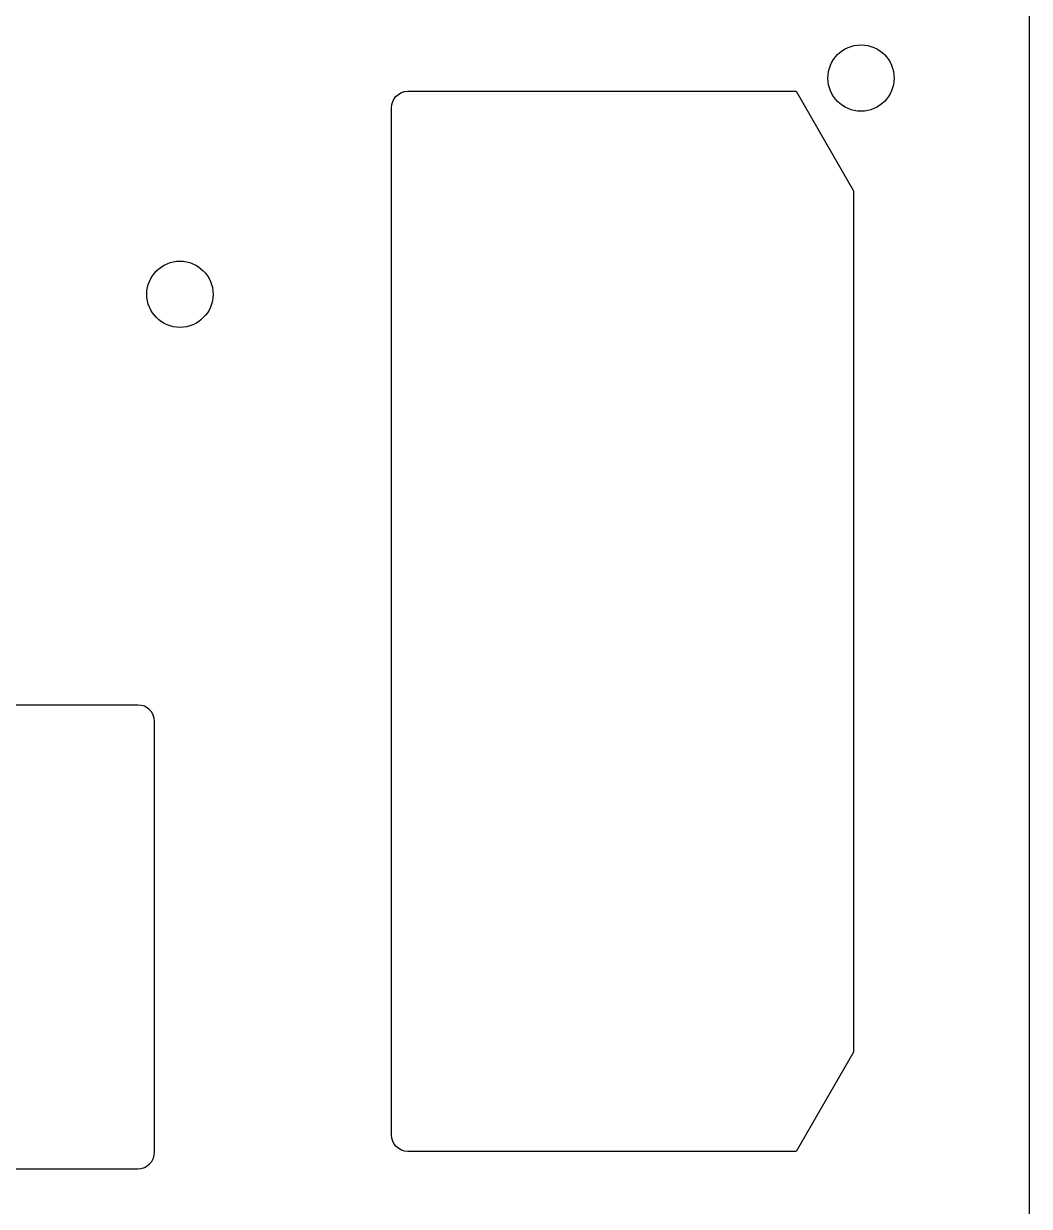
# Model space of a CAD drawing. Header units: millimetres. Extents: x -10 to 277, y -95 to 18.
# Drawn here: x 246.24 to 276.6, y -46.23 to -10.53 of the extents above; entities that cross this region are included whole.
import ezdxf

# ---------------------------------------------------------------- set-up
doc = ezdxf.new("R2010")
doc.units = ezdxf.units.MM
doc.header["$MEASUREMENT"] = 0
doc.layers.get('0').update_dxf_attribs({"linetype": 'CONTINUOUS'})
doc.layers.add('Edge.Cuts', color=53, linetype='CONTINUOUS')

msp = doc.modelspace()

# ---------------------------------------------------------------- linework, layer by layer
for points in [[(257.34375, -44.075), (257.34375, -13.075, -0.414213562), (257.84375, -12.575), (269.56175, -12.575), (271.29375, -15.575), (271.29375, -41.575), (269.56175, -44.575), (257.84375, -44.575, -0.414212391)], [(235.59375, -31.6), (235.59375, -44.6, 0.414212391), (236.09375, -45.1), (249.69375, -45.1, 0.414213562), (250.19375, -44.6), (250.19375, -31.6, 0.414213562), (249.69375, -31.1), (236.09375, -31.1, 0.414212391)]]:
    msp.add_lwpolyline(points, format="xyb", close=True)
msp.add_circle((271.51875, -12.175), 1)
at = {"layer": 'Edge.Cuts', "linetype": 'Continuous'}
msp.add_line((276.6, -93.226), (276.6, 16.026), dxfattribs=at)
at = {"layer": 'Edge.Cuts'}
msp.add_circle((250.960116, -18.7), 1, dxfattribs=at)

doc.saveas('drawing.dxf')
